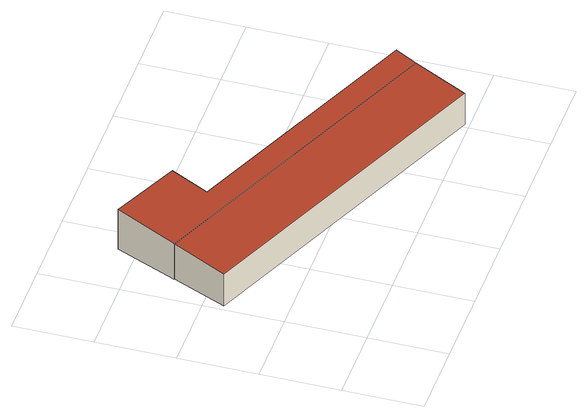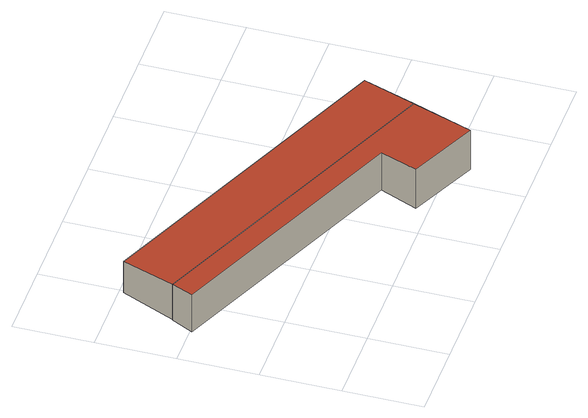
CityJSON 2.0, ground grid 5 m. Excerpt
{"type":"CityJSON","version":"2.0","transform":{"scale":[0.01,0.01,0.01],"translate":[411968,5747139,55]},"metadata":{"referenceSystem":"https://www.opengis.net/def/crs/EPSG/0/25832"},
"CityObjects":{
"building1":{"type":"Building","attributes":{"Gemeindeschluessel":"05570040","Geometrietyp2DReferenz":"3000","function":"31001_2460","roofType":"2100","measuredHeight":2.61},"geometry":[{"type":"Solid","lod":"2","boundaries":[[[[0,1,2,3]],[[4,5,1,0]],[[6,7,5,4]],[[3,2,7,6]],[[4,0,3,6]],[[1,5,7,2]]]],"semantics":{"surfaces":[{"type":"WallSurface"},{"type":"RoofSurface"},{"type":"GroundSurface"}],"values":[[0,0,0,0,1,2]]}}]},
"building2":{"type":"Building","attributes":{"Gemeindeschluessel":"05570040","Geometrietyp2DReferenz":"3000","function":"31001_2460","roofType":"2100","measuredHeight":2.96},"geometry":[{"type":"Solid","lod":"2","boundaries":[[[[8,9,10,11]],[[12,13,9,8]],[[14,15,13,12]],[[16,17,15,14]],[[18,19,17,16]],[[11,10,19,18]],[[16,14,12,8,11,18]],[[9,13,15,17,19,10]]]],"semantics":{"surfaces":[{"type":"WallSurface"},{"type":"RoofSurface"},{"type":"GroundSurface"}],"values":[[0,0,0,0,0,0,1,2]]}}]}
},
"vertices":[
[2022,30,303],[2022,30,70],[2172,371,70],[2172,371,331],[34,880,303],[34,880,70],[185,1225,331],[185,1225,70],
[355,1621,360],[355,1621,65],[185,1225,65],[185,1225,330],[788,1424,360],[788,1424,65],[683,1182,341],[683,1182,65],[2241,512,341],[2241,512,65],[2172,371,330],[2172,371,65]
]}
